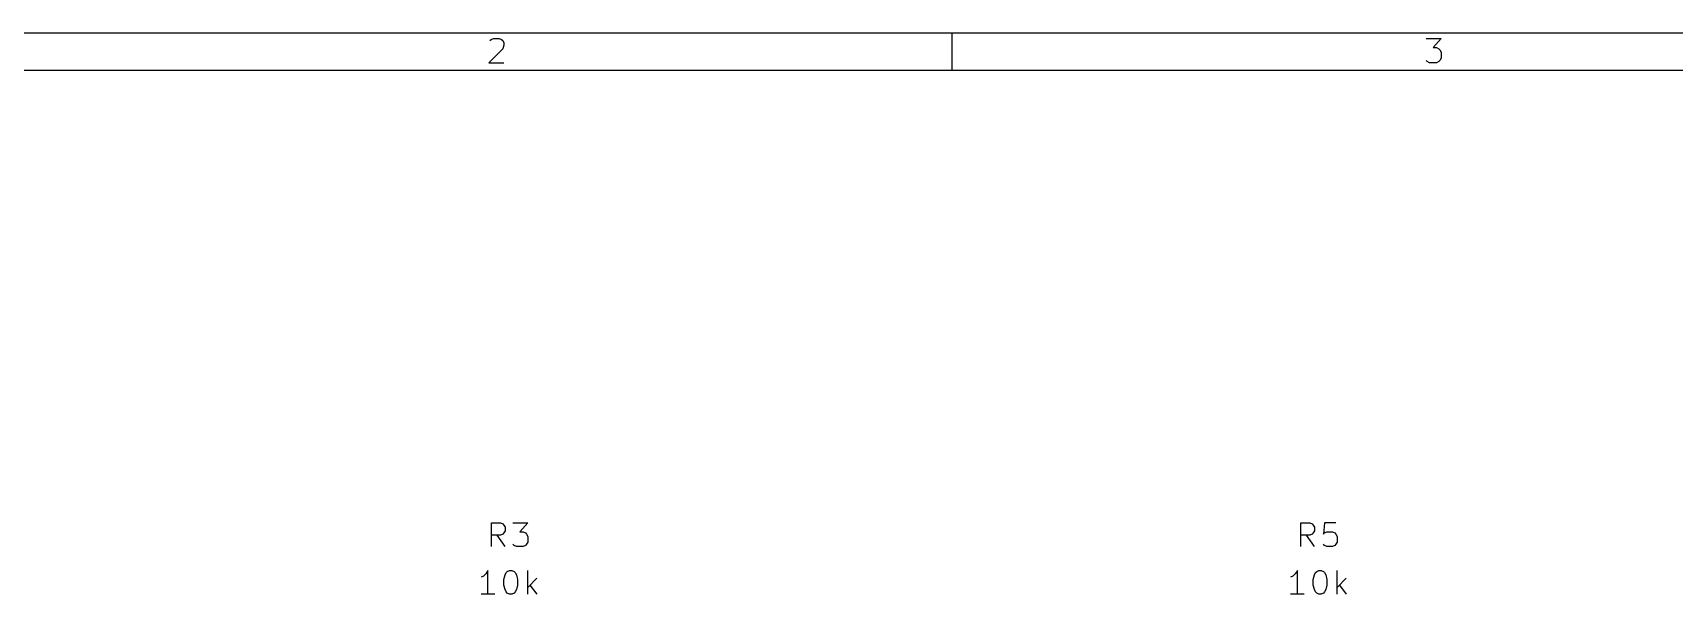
# Model space of a CAD drawing. Extents: x 0.4 to 11.3, y -7.9 to -0.4.
# Drawn here: x 2.4 to 5.847, y -1.573 to -0.394 of the extents above; entities that cross this region are included whole.
import ezdxf

# ---------------------------------------------------------------- set-up
doc = ezdxf.new("R2010")
doc.units = 0
doc.header["$MEASUREMENT"] = 0
doc.layers.add('CYAN2', color=4, linetype='CONTINUOUS')
doc.layers.add('RED2', color=1, linetype='CONTINUOUS')

msp = doc.modelspace()

# ---------------------------------------------------------------- linework, layer by layer
at = {"layer": 'CYAN2', "linetype": 'CONTINUOUS'}
for p, q in [((3.3631, -1.4728), (3.3631, -1.4228)), ((3.3631, -1.4228), (3.3821, -1.4228)), ((3.3821, -1.4228), (3.3869, -1.4252)), ((3.3869, -1.4466), (3.3821, -1.449)), ((3.3869, -1.4252), (3.3893, -1.4276)), ((3.3893, -1.4442), (3.3869, -1.4466)), ((3.3893, -1.4276), (3.3917, -1.4323)), ((3.3917, -1.4395), (3.3893, -1.4442)), ((3.3917, -1.4323), (3.3917, -1.4395)), ((3.4083, -1.4228), (3.4393, -1.4228)), ((3.4393, -1.4228), (3.4226, -1.4418)), ((3.4226, -1.4418), (3.4298, -1.4418)), ((3.4298, -1.4418), (3.4345, -1.4442)), ((3.4345, -1.4442), (3.4369, -1.4466)), ((3.4369, -1.4466), (3.4393, -1.4514)), ((5.0631, -1.4728), (5.0631, -1.4228)), ((5.0631, -1.4228), (5.0821, -1.4228)), ((5.0821, -1.4228), (5.0869, -1.4252)), ((5.0869, -1.4466), (5.0821, -1.449)), ((5.0869, -1.4252), (5.0893, -1.4276)), ((5.0893, -1.4442), (5.0869, -1.4466)), ((5.0893, -1.4276), (5.0917, -1.4323)), ((5.0917, -1.4395), (5.0893, -1.4442)), ((5.0917, -1.4323), (5.0917, -1.4395)), ((5.1131, -1.4228), (5.1107, -1.4466)), ((5.1107, -1.4466), (5.1131, -1.4442)), ((5.1369, -1.4228), (5.1131, -1.4228)), ((5.1131, -1.4442), (5.1179, -1.4418)), ((5.1179, -1.4418), (5.1298, -1.4418)), ((5.1298, -1.4418), (5.1345, -1.4442)), ((5.1345, -1.4442), (5.1369, -1.4466)), ((5.1369, -1.4466), (5.1393, -1.4514)), ((3.3821, -1.449), (3.3631, -1.449)), ((3.3917, -1.4728), (3.375, -1.449)), ((3.4107, -1.4704), (3.4083, -1.468)), ((3.4155, -1.4728), (3.4107, -1.4704)), ((3.4298, -1.4728), (3.4155, -1.4728)), ((3.4345, -1.4704), (3.4298, -1.4728)), ((3.4369, -1.468), (3.4345, -1.4704)), ((3.4393, -1.4633), (3.4369, -1.468)), ((3.4393, -1.4514), (3.4393, -1.4633)), ((5.0821, -1.449), (5.0631, -1.449)), ((5.0917, -1.4728), (5.075, -1.449)), ((5.1131, -1.4704), (5.1107, -1.468)), ((5.1179, -1.4728), (5.1131, -1.4704)), ((5.1298, -1.4728), (5.1179, -1.4728)), ((5.1345, -1.4704), (5.1298, -1.4728)), ((5.1369, -1.468), (5.1345, -1.4704)), ((5.1393, -1.4633), (5.1369, -1.468)), ((5.1393, -1.4514), (5.1393, -1.4633)), ((3.3464, -1.5347), (3.3417, -1.5371)), ((3.3512, -1.5299), (3.3464, -1.5347)), ((3.3559, -1.5228), (3.3512, -1.5299)), ((3.3559, -1.5728), (3.3559, -1.5228)), ((3.3893, -1.5418), (3.3917, -1.5323)), ((3.3893, -1.5538), (3.3893, -1.5418)), ((3.3917, -1.5323), (3.394, -1.5276)), ((3.394, -1.5276), (3.3964, -1.5252)), ((3.3964, -1.5252), (3.4012, -1.5228)), ((3.4012, -1.5228), (3.4059, -1.5228)), ((3.4059, -1.5228), (3.4107, -1.5252)), ((3.4107, -1.5252), (3.4131, -1.5276)), ((3.4131, -1.5276), (3.4155, -1.5323)), ((3.4155, -1.5323), (3.4179, -1.5418)), ((3.4179, -1.5418), (3.4179, -1.5538)), ((3.4393, -1.5728), (3.4393, -1.5228)), ((3.4583, -1.5395), (3.4393, -1.5585)), ((5.0464, -1.5347), (5.0417, -1.5371)), ((5.0512, -1.5299), (5.0464, -1.5347)), ((5.0559, -1.5228), (5.0512, -1.5299)), ((5.0559, -1.5728), (5.0559, -1.5228)), ((5.0893, -1.5418), (5.0917, -1.5323)), ((5.0893, -1.5538), (5.0893, -1.5418)), ((5.0917, -1.5323), (5.094, -1.5276)), ((5.094, -1.5276), (5.0964, -1.5252)), ((5.0964, -1.5252), (5.1012, -1.5228)), ((5.1012, -1.5228), (5.1059, -1.5228)), ((5.1059, -1.5228), (5.1107, -1.5252)), ((5.1107, -1.5252), (5.1131, -1.5276)), ((5.1131, -1.5276), (5.1155, -1.5323)), ((5.1155, -1.5323), (5.1179, -1.5418)), ((5.1179, -1.5418), (5.1179, -1.5538)), ((5.1393, -1.5728), (5.1393, -1.5228)), ((5.1583, -1.5395), (5.1393, -1.5585)), ((3.3702, -1.5728), (3.3417, -1.5728)), ((3.3917, -1.5633), (3.3893, -1.5538)), ((3.394, -1.568), (3.3917, -1.5633)), ((3.3964, -1.5704), (3.394, -1.568)), ((3.4012, -1.5728), (3.3964, -1.5704)), ((3.4059, -1.5728), (3.4012, -1.5728)), ((3.4107, -1.5704), (3.4059, -1.5728)), ((3.4131, -1.568), (3.4107, -1.5704)), ((3.4155, -1.5633), (3.4131, -1.568)), ((3.4179, -1.5538), (3.4155, -1.5633)), ((3.444, -1.5538), (3.4583, -1.5728)), ((5.0702, -1.5728), (5.0417, -1.5728)), ((5.0917, -1.5633), (5.0893, -1.5538)), ((5.094, -1.568), (5.0917, -1.5633)), ((5.0964, -1.5704), (5.094, -1.568)), ((5.1012, -1.5728), (5.0964, -1.5704)), ((5.1059, -1.5728), (5.1012, -1.5728)), ((5.1107, -1.5704), (5.1059, -1.5728)), ((5.1131, -1.568), (5.1107, -1.5704)), ((5.1155, -1.5633), (5.1131, -1.568)), ((5.1179, -1.5538), (5.1155, -1.5633)), ((5.144, -1.5538), (5.1583, -1.5728))]:
    msp.add_line(p, q, dxfattribs=at)
at = {"layer": 'RED2', "linetype": 'CONTINUOUS'}
for p, q in [((0.3937, -0.3937), (11.2993, -0.3937)), ((3.3601, -0.4101), (3.3625, -0.4077)), ((3.3625, -0.4077), (3.3674, -0.4053)), ((3.3674, -0.4053), (3.3796, -0.4053)), ((3.3796, -0.4053), (3.3845, -0.4077)), ((3.3845, -0.4077), (3.3869, -0.4101)), ((3.3869, -0.4101), (3.3893, -0.415)), ((4.3307, -0.4724), (4.3307, -0.3937)), ((5.3262, -0.4053), (5.3578, -0.4053)), ((5.3578, -0.4053), (5.3408, -0.4248)), ((3.3869, -0.4272), (3.3576, -0.4564)), ((3.3893, -0.4199), (3.3869, -0.4272)), ((3.3893, -0.415), (3.3893, -0.4199)), ((5.3408, -0.4248), (5.3481, -0.4248)), ((5.3481, -0.4248), (5.353, -0.4272)), ((5.353, -0.4272), (5.3554, -0.4296)), ((5.3554, -0.4296), (5.3578, -0.4345)), ((5.3578, -0.4467), (5.3554, -0.4516)), ((5.3578, -0.4345), (5.3578, -0.4467)), ((0.4724, -0.4724), (11.2206, -0.4724)), ((3.3576, -0.4564), (3.3893, -0.4564)), ((5.3286, -0.454), (5.3262, -0.4516)), ((5.3335, -0.4564), (5.3286, -0.454)), ((5.3481, -0.4564), (5.3335, -0.4564)), ((5.353, -0.454), (5.3481, -0.4564)), ((5.3554, -0.4516), (5.353, -0.454))]:
    msp.add_line(p, q, dxfattribs=at)

doc.saveas('drawing.dxf')
